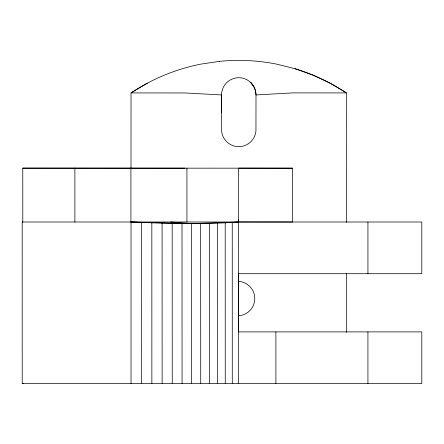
<?xml version="1.0" encoding="UTF-8"?>
<svg xmlns="http://www.w3.org/2000/svg" width="444" height="444" viewBox="0 0 444 444"><rect width="100%" height="100%" fill="white"/><g stroke="black" fill="none" stroke-linecap="round" stroke-linejoin="round"><path stroke-width="0.67" d="M130.997 168.165L131.024 92.924L147.369 83.178M186.935 222.006L186.935 168.137M250.971 82.751L253.691 86.325L255.411 90.482L255.999 94.944L255.955 130.686A17.238 17.238 0 0 1 241.991 146.353L237.501 146.609A17.238 17.238 0 0 1 221.573 128.155L221.545 94.938M238.656 383.605L238.545 168.109L292.502 168.176L292.402 222.017L238.567 221.978M346.392 332.389L346.392 273.304M346.403 222.339L346.42 92.913A194.594 194.594 0 0 0 294.971 68.703L276.523 64.103A194.594 194.594 0 0 0 219.73 61.328M219.747 61.322L200.921 64.108A194.594 194.594 0 0 0 131.024 92.924L184.854 92.957L221.528 94.944A17.238 17.238 0 0 1 238.772 77.706A17.238 17.238 0 0 1 256.01 94.944L292.552 92.907L346.42 92.913L330.103 83.167L312.903 75.075L294.988 68.692M131.03 383.605L131.03 222.006C166.866 223.565 202.836 224.603 238.656 222.006L238.65 219.242M238.656 222.006L191.519 223.565L131.03 222.006M22.2 222.006L421.8 222L421.8 273.715L238.65 273.715L238.656 331.89L421.8 331.89L421.8 383.605L22.217 383.605L22.2 222.006L22.794 222.006L22.777 168.137L184.804 168.176M22.777 168.137L292.502 168.176M22.217 383.605L23.31 383.605M170.568 222.006L191.519 223.565L191.592 383.605M250.96 82.751L253.691 86.325M238.65 328.432L238.656 331.89M225.202 222.86L225.252 383.605M217.554 223.171L217.616 383.605M209.352 223.388L209.424 383.605M200.655 223.521L200.732 383.605M182.007 223.521L182.073 383.605M172.178 223.388L172.233 383.605M162.093 223.171L162.138 383.605M151.831 222.86L151.865 383.605M367.937 222L367.937 273.715M367.932 331.89L367.932 383.605M275.896 331.89L275.896 383.605M232.251 222.472L232.279 383.605M221.528 94.944L221.528 112.182M141.453 222.472L141.47 383.605M130.913 168.137L130.913 222.178M74.892 168.137L74.892 222.006M238.817 281.363A17.238 17.238 0 0 1 254.773 298.551A17.238 17.238 0 0 1 238.817 315.745"/></g></svg>
